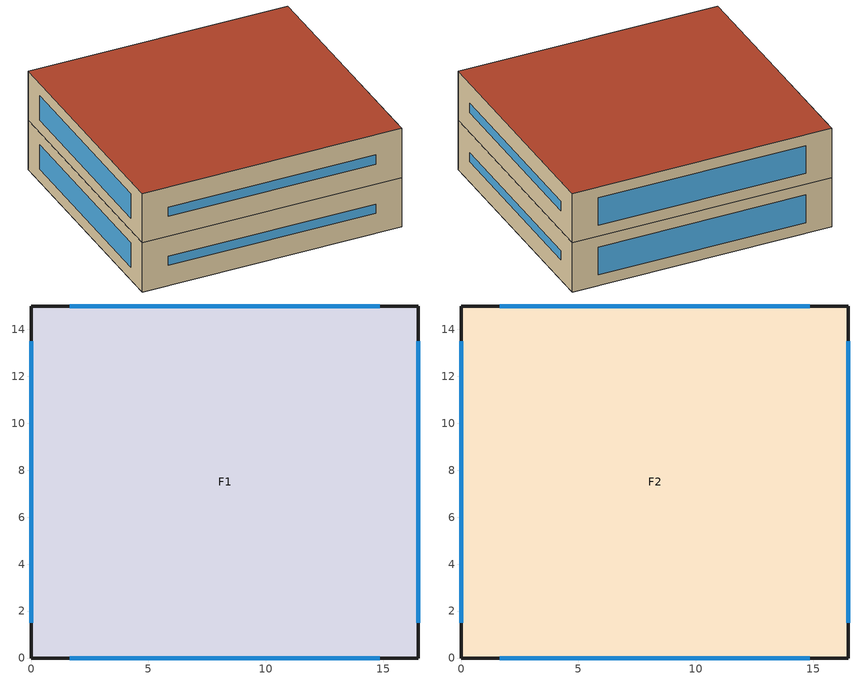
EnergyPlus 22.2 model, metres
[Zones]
F1
 floor ground (Slab_Cons): 16.5,0 0,0 0,15 16.5,15 z0
 wall outside (ExtWall_Cons): 0,0 16.5,0 16.5,15 0,15 0,0 z0:3.3
 window (Win_Cons): 1.65,0 14.85,0 / 16.5,1.5 16.5,13.5 z1.34:1.96; 14.85,15 1.65,15 z0.72:2.58; 0,13.5 0,1.5 z0.82:2.48
F2
 floor to F1 (IntFloor_Cons): 16.5,0 0,0 0,15 16.5,15 z3.3
 wall outside (ExtWall_Cons): 0,0 16.5,0 16.5,15 0,15 0,0 z3.3:6.6
 window (Win_Cons): 1.65,0 14.85,0 / 16.5,1.5 16.5,13.5 z4.64:5.26; 14.85,15 1.65,15 z4.02:5.88; 0,13.5 0,1.5 z4.12:5.78
 roof outside (Roof_Cons): 16.5,15 0,15 0,0 16.5,0 z6.6
[Building]
T3-test-08: 15, Suburbs, 0.04, 0.4, FullInteriorAndExterior, 25, 6
[Material]
Concrete200: MediumRough, 0.2, 1.311, 2240, 836.8, 0.9, 0.7, 0.7
Gypsum13: MediumRough, 0.0127, 0.16, 784.9, 830, 0.9, 0.7, 0.7
WallIns: MediumRough, 0.051285, 0.049, 265, 836.8, 0.9, 0.7, 0.7
Membrane10: MediumRough, 0.0095, 0.16, 1121.3, 1460, 0.9, 0.7, 0.7
RoofIns: MediumRough, 0.108993, 0.049, 265, 836.8, 0.9, 0.7, 0.7
Concrete100: MediumRough, 0.1, 1.311, 2240, 836.8, 0.9, 0.7, 0.7
Carpet: MediumRough, 0.0127, 0.06, 288, 1380, 0.9, 0.7, 0.7
[Construction]
ExtWall_Cons: Concrete200, WallIns, Gypsum13
Roof_Cons: Membrane10, RoofIns, Concrete100
Slab_Cons; IntFloor_Cons: Concrete100, Carpet
Win_Cons: Glazing
[WindowMaterial:SimpleGlazingSystem]
Glazing: 1.5, 0.32, 0.41
[Zone]
F1; F2: 0, 0, 0, 0, 1, 1, autocalculate, autocalculate
[People]
F1_People: F1, OCC_SCH, Area/Person, , , 12, 0.3, autocalculate, ACTIVITY_SCH
F2_People: F2, OCC_SCH, Area/Person, , , 12, 0.3, autocalculate, ACTIVITY_SCH
[Lights]
F1_Lights: F1, LTG_SCH, Watts/Area, , 11.8, , 0, 0.7, 0.2, 1
F2_Lights: F2, LTG_SCH, Watts/Area, , 11.8, , 0, 0.7, 0.2, 1
[ElectricEquipment]
F1_Equip: F1, EQP_SCH, Watts/Area, , 3, , 0, 0.5, 0
F2_Equip: F2, EQP_SCH, Watts/Area, , 3, , 0, 0.5, 0
[ZoneInfiltration:DesignFlowRate]
F1_Infil: F1, ALWAYS_ON, AirChanges/Hour, , , , 0.15, 1, 0, 0, 0
F2_Infil: F2, ALWAYS_ON, AirChanges/Hour, , , , 0.15, 1, 0, 0, 0
[DesignSpecification:OutdoorAir]
PTHP_OA_Spec: Flow/Person, 0.0095
[ThermostatSetpoint:DualSetpoint]
Tstat_DualSP: HTGSETP_SCH, CLGSETP_SCH
[Sizing:Zone]
F1; F2: SupplyAirTemperature, 14, , SupplyAirTemperature, 40, , 0.0085, 0.008, PTHP_OA_Spec
[ZoneControl:Thermostat]
F1_Tstat: F1, CTRL_TYPE, ThermostatSetpoint:DualSetpoint, Tstat_DualSP
F2_Tstat: F2, CTRL_TYPE, ThermostatSetpoint:DualSetpoint, Tstat_DualSP
[Zone equipment]
F1: F1_PTHP
F2: F2_PTHP
[OutdoorAir:Mixer]
F1_OA_Mixer: F1_Mixed_Node, F1_OA_Node, F1_Relief_Node, F1_PTHP_Inlet
F2_OA_Mixer: F2_Mixed_Node, F2_OA_Node, F2_Relief_Node, F2_PTHP_Inlet
[ZoneHVAC:PackagedTerminalHeatPump]
F1_PTHP: ALWAYS_ON, F1_PTHP_Inlet, F1_PTHP_Outlet, OutdoorAir:Mixer, F1_OA_Mixer, autosize, autosize, autosize, autosize, autosize, autosize, Fan:OnOff, F1_Fan, Coil:Heating:DX:SingleSpeed, F1_HPHeatCoil, 0.001, Coil:Cooling:DX:SingleSpeed, F1_CoolCoil, 0.001, autosize, 21, Coil:Heating:Electric, F1_SuppCoil, BlowThrough, FAN_CYCLE
F2_PTHP: ALWAYS_ON, F2_PTHP_Inlet, F2_PTHP_Outlet, OutdoorAir:Mixer, F2_OA_Mixer, autosize, autosize, autosize, autosize, autosize, autosize, Fan:OnOff, F2_Fan, Coil:Heating:DX:SingleSpeed, F2_HPHeatCoil, 0.001, Coil:Cooling:DX:SingleSpeed, F2_CoolCoil, 0.001, autosize, 21, Coil:Heating:Electric, F2_SuppCoil, BlowThrough, FAN_CYCLE
[Fan:OnOff]
F1_Fan: ALWAYS_ON, 0.55, 125, autosize, 0.9, 1, F1_Mixed_Node, F1_FanOut_Node
F2_Fan: ALWAYS_ON, 0.55, 125, autosize, 0.9, 1, F2_Mixed_Node, F2_FanOut_Node
[Coil:Cooling:DX:SingleSpeed]
F1_CoolCoil: ALWAYS_ON, autosize, autosize, 3.2, autosize, , F1_FanOut_Node, F1_CoolOut_Node, CoolCapFT, CoolCapFFF, CoolEIRFT, CoolEIRFFF, CoolPLF
F2_CoolCoil: ALWAYS_ON, autosize, autosize, 3.2, autosize, , F2_FanOut_Node, F2_CoolOut_Node, CoolCapFT, CoolCapFFF, CoolEIRFT, CoolEIRFFF, CoolPLF
[Coil:Heating:DX:SingleSpeed]
F1_HPHeatCoil: ALWAYS_ON, autosize, 2.8, autosize, , F1_CoolOut_Node, F1_HeatOut_Node, HeatCapFT, HeatCapFFF, HeatEIRFT, HeatEIRFFF, HeatPLF, DefrostEIRFT, -8
F2_HPHeatCoil: ALWAYS_ON, autosize, 2.8, autosize, , F2_CoolOut_Node, F2_HeatOut_Node, HeatCapFT, HeatCapFFF, HeatEIRFT, HeatEIRFFF, HeatPLF, DefrostEIRFT, -8
[Coil:Heating:Electric]
F1_SuppCoil: ALWAYS_ON, 1, autosize, F1_HeatOut_Node, F1_PTHP_Outlet
F2_SuppCoil: ALWAYS_ON, 1, autosize, F2_HeatOut_Node, F2_PTHP_Outlet
[Schedule:Compact]
ALWAYS_ON: Fraction, Through: 12/31, For: AllDays, Until: 24:00, 1
FAN_CYCLE: Fraction, Through: 12/31, For: AllDays, Until: 24:00, 0
CTRL_TYPE: Any, Through: 12/31, For: AllDays, Until: 24:00, 4
OCC_SCH: Fraction, Through: 12/31, For: AllDays, Until: 09:00, 0, Until: 21:00, 1, Until: 24:00, 0
LTG_SCH: Fraction, Through: 12/31, For: AllDays, Until: 09:00, 0.05, Until: 21:00, 0.85, Until: 24:00, 0.05
EQP_SCH: Fraction, Through: 12/31, For: AllDays, Until: 09:00, 0.2, Until: 21:00, 0.8, Until: 24:00, 0.2
HTGSETP_SCH: Temperature, Through: 12/31, For: AllDays, Until: 09:00, 14, Until: 21:00, 21.5, Until: 24:00, 14
CLGSETP_SCH: Temperature, Through: 12/31, For: AllDays, Until: 09:00, 29.5, Until: 21:00, 23, Until: 24:00, 29.5
ACTIVITY_SCH: Any, Through: 12/31, For: AllDays, Until: 24:00, 110
[Curve:Biquadratic]
CoolCapFT: 0.942588, 0.00954335, 0.00068377, -0.0110427, 5.249e-06, -9.72e-06, 12.77, 23.88, 18, 46.11, , , Temperature, Temperature, Dimensionless
CoolEIRFT: 0.342414, 0.034885, -0.0006237, 0.00497722, 0.000437951, -0.000728028, 12.77, 23.88, 18, 46.11, , , Temperature, Temperature, Dimensionless
DefrostEIRFT: 0.297145, 0.0430933, -0.000748766, 0.00597727, 0.000482112, -0.000956448, 12.77, 23.88, 21.11, 46.11, , , Temperature, Temperature, Dimensionless
[Curve:Quadratic]
CoolCapFFF: 0.8, 0.2, 0, 0.5, 1.5, , , Dimensionless, Dimensionless
CoolEIRFFF: 1.156, -0.1816, 0.0256, 0.5, 1.5, , , Dimensionless, Dimensionless
CoolPLF: 0.85, 0.15, 0, 0, 1, , , Dimensionless, Dimensionless
HeatCapFFF: 0.84, 0.16, 0, 0.5, 1.5, , , Dimensionless, Dimensionless
HeatEIRFFF: 1.3824, -0.4336, 0.0512, 0, 1, , , Dimensionless, Dimensionless
HeatPLF: 0.75, 0.25, 0, 0, 1, , , Dimensionless, Dimensionless
[Curve:Cubic]
HeatCapFT: 0.758746, 0.027626, 0.000148716, 3.4992e-06, -20, 20, , , Temperature, Dimensionless
HeatEIRFT: 1.19248, -0.0300438, 0.00103745, -2.3328e-05, -20, 20, , , Temperature, Dimensionless
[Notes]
---------------- HVAC: PTHP per zone
